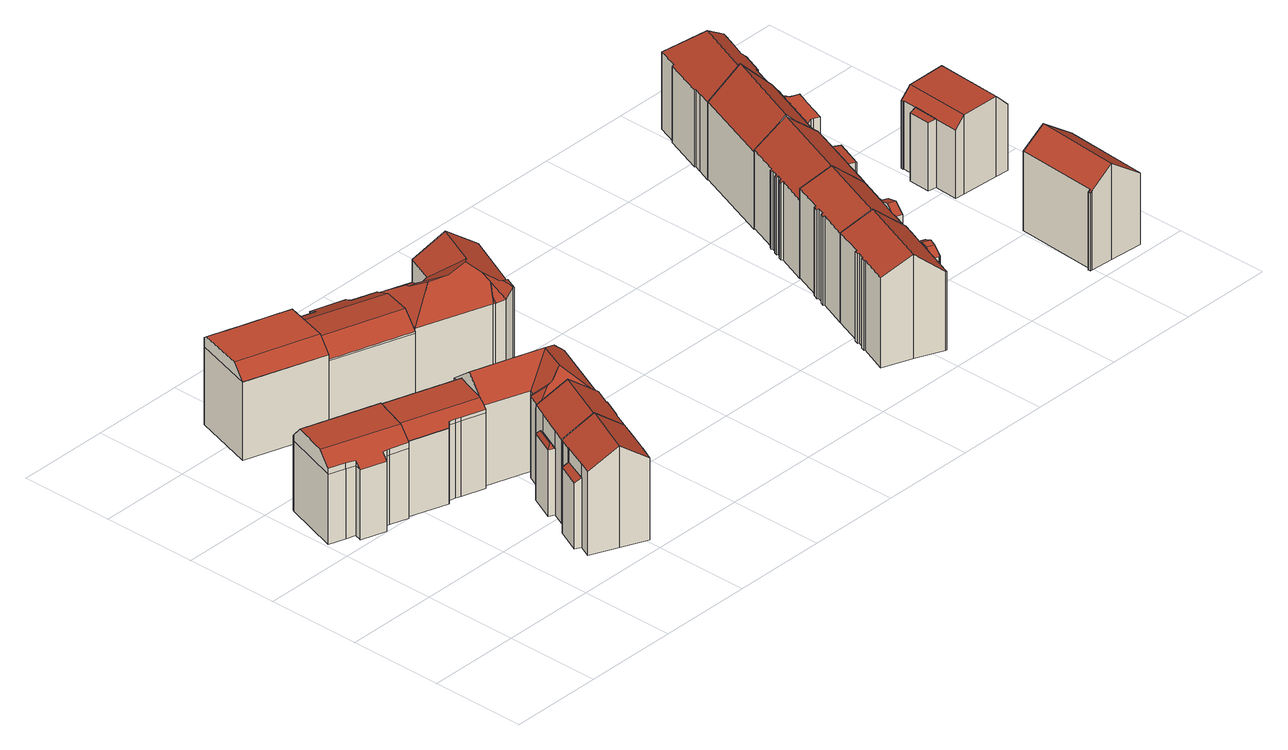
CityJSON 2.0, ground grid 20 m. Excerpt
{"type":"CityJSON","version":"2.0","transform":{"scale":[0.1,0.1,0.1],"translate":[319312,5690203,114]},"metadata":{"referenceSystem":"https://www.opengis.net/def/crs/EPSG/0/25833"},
"CityObjects":{
"building1":{"type":"Building","attributes":{"Dachtyp_tdc":"tdcFreeFormRoof","Gemeindeschluessel":14713000,"Dachneigung":3.26,"QualitaetDacherkennung":58,"Geometrietyp2DReferenz":"3000","function":"31001_9998","roofType":"5000","measuredHeight":19.14},"geometry":[{"type":"MultiSurface","lod":"2","boundaries":[[[0,1,2,3]],[[1,4,5,2]],[[4,6,7,5]],[[6,8,9,7]],[[8,10,11,9]],[[10,12,13,11]],[[12,14,15,13]],[[14,16,17,15]],[[16,18,19,17]],[[18,20,21,19]],[[20,22,23,21]],[[22,24,25,23]],[[24,26,27,25]],[[26,28,29,27]],[[28,30,31,29]],[[30,0,3,31]],[[32,33,34,35,36]],[[37,26,24,38,39,40,41,42,43,44,45,46,47]],[[35,44,43,36]],[[28,37,47,30]],[[30,47,46,0]],[[0,46,45,1]],[[1,45,44,35,34,4]],[[10,36,43,12]],[[12,43,42,14]],[[14,42,41,16]],[[16,41,40,18]],[[18,40,39,20]],[[20,39,38,22]],[[22,38,24]],[[26,37,28]],[[8,32,36,10]],[[4,34,33,6]],[[6,33,32,8]],[[3,2,5,7,9,11,13,15,17,19,21,23,25,27,29,31]]],"semantics":{"surfaces":[{"type":"WallSurface"},{"type":"RoofSurface"},{"type":"GroundSurface"}],"values":[0,0,0,0,0,0,0,0,0,0,0,0,0,0,0,0,1,1,1,0,0,0,0,0,0,0,0,0,0,0,0,0,0,0,2]}}]},
"building2":{"type":"Building","attributes":{"Dachtyp_tdc":"tdcFreeFormRoof","Gemeindeschluessel":14713000,"Dachneigung":3.23,"QualitaetDacherkennung":64,"Geometrietyp2DReferenz":"3000","function":"31001_9998","roofType":"5000","measuredHeight":18.93},"geometry":[{"type":"MultiSurface","lod":"2","boundaries":[[[48,49,50,15]],[[49,51,11,50]],[[51,52,9,11]],[[52,53,54,9]],[[53,55,56,54]],[[55,57,58,56]],[[57,59,60,58]],[[59,61,62,60]],[[61,63,64,62]],[[63,65,66,64]],[[65,67,68,66]],[[67,69,70,68]],[[69,48,15,70]],[[71,53,52,72]],[[73,74,75,76,77,78,79,80,81]],[[75,71,72,76]],[[51,72,52]],[[49,48,77,76]],[[51,49,76,72]],[[55,53,71]],[[59,57,75,74]],[[57,55,71,75]],[[61,59,74,73]],[[63,61,73,81]],[[65,63,81,80]],[[67,65,80,79]],[[69,67,79,78]],[[48,69,78,77]],[[15,50,11,9,54,56,58,60,62,64,66,68,70]]],"semantics":{"surfaces":[{"type":"WallSurface"},{"type":"RoofSurface"},{"type":"GroundSurface"}],"values":[0,0,0,0,0,0,0,0,0,0,0,0,0,1,1,1,0,0,0,0,0,0,0,0,0,0,0,0,2]}}]},
"building3":{"type":"Building","attributes":{"Gemeindeschluessel":14713000,"Geometrietyp2DReferenz":"3000","function":"31001_9998","roofType":"9999"},"children":["building3-1","building3-2"]},
"building3-1":{"type":"BuildingPart","attributes":{"Dachtyp_tdc":"tdcPolyFlatRoof","Dachneigung":29.46,"QualitaetDacherkennung":37,"Geometrietyp2DReferenz":"3000","roofType":"2100","measuredHeight":14.99},"parents":["building3"],"geometry":[{"type":"MultiSurface","lod":"2","boundaries":[[[82,83,84,85]],[[86,87,88,89]],[[87,82,85,88]],[[87,86,90,83,82]],[[85,84,91,89,88]],[[91,84,83,90]],[[89,91,90,86]]],"semantics":{"surfaces":[{"type":"WallSurface"},{"type":"RoofSurface"},{"type":"GroundSurface"},{"type":"ClosureSurface"}],"values":[0,0,0,1,2,3,3]}}]},
"building3-2":{"type":"BuildingPart","attributes":{"Dachtyp_tdc":"tdcGableRoof","Dachneigung":32.47,"QualitaetDacherkennung":63,"Geometrietyp2DReferenz":"3000","roofType":"3100","measuredHeight":22.02},"parents":["building3"],"geometry":[{"type":"MultiSurface","lod":"2","boundaries":[[[92,93,94,84,83]],[[93,95,96,94]],[[95,97,98,96]],[[97,99,100,98]],[[99,101,102,100]],[[101,103,104,102]],[[103,105,106,104]],[[105,107,108,106]],[[107,109,110,108]],[[109,111,112,110]],[[111,113,89,112]],[[113,86,89]],[[109,107,105,103,101,99,97]],[[97,95,93,92,114,113,111,109]],[[91,84,94,96,98,100,102,104,106,108,110,112,89]],[[114,90,86,113]],[[90,91,89,86]],[[92,83,90,114]],[[83,84,91,90]]],"semantics":{"surfaces":[{"type":"WallSurface"},{"type":"RoofSurface"},{"type":"GroundSurface"},{"type":"ClosureSurface"}],"values":[0,0,0,0,0,0,0,0,0,0,0,0,1,1,2,0,3,0,3]}}]},
"building4":{"type":"Building","attributes":{"Dachtyp_tdc":"tdcFreeFormRoof","Gemeindeschluessel":14713000,"Dachneigung":2.31,"QualitaetDacherkennung":76,"Geometrietyp2DReferenz":"3000","function":"31001_9998","roofType":"5000","measuredHeight":19.7},"geometry":[{"type":"MultiSurface","lod":"2","boundaries":[[[115,116,117,118]],[[116,119,120,117]],[[119,121,122,120]],[[121,123,124,122]],[[123,125,126,124]],[[125,127,128,126]],[[127,129,130,128]],[[129,131,132,130]],[[131,133,134,132]],[[133,115,118,134]],[[135,136,129,137]],[[138,139,140,141,142,143,144,145]],[[144,135,137,145]],[[125,145,137,127]],[[123,138,145,125]],[[133,143,142,115]],[[131,136,135,144,143,133]],[[115,142,141,116]],[[116,141,140,119]],[[119,140,139,121]],[[121,139,138,123]],[[127,137,129]],[[129,136,131]],[[118,117,120,122,124,126,128,130,132,134]]],"semantics":{"surfaces":[{"type":"WallSurface"},{"type":"RoofSurface"},{"type":"GroundSurface"}],"values":[0,0,0,0,0,0,0,0,0,0,1,1,1,0,0,0,0,0,0,0,0,0,0,2]}}]},
"building5":{"type":"Building","attributes":{"Gemeindeschluessel":14713000,"Geometrietyp2DReferenz":"3000","function":"31001_9998","roofType":"9999"},"children":["building5-1","building5-2"]},
"building5-1":{"type":"BuildingPart","attributes":{"Dachtyp_tdc":"tdcFreeFormRoof","Dachneigung":51.4,"QualitaetDacherkennung":30,"Geometrietyp2DReferenz":"3000","roofType":"5000","measuredHeight":15.27},"parents":["building5"],"geometry":[{"type":"MultiSurface","lod":"2","boundaries":[[[146,147,148,149]],[[147,150,151,148]],[[152,146,149,153]],[[154,150,147]],[[155,154,147,146]],[[155,146,152]],[[154,155,152,150]],[[149,148,151,153]],[[153,151,150,152]]],"semantics":{"surfaces":[{"type":"WallSurface"},{"type":"RoofSurface"},{"type":"GroundSurface"},{"type":"ClosureSurface"}],"values":[0,0,0,1,1,1,1,2,3]}}]},
"building5-2":{"type":"BuildingPart","attributes":{"Dachtyp_tdc":"tdcGableRoof","Dachneigung":32.95,"QualitaetDacherkennung":63,"Geometrietyp2DReferenz":"3000","roofType":"3100","measuredHeight":22.24},"parents":["building5"],"geometry":[{"type":"MultiSurface","lod":"2","boundaries":[[[156,157,158,151,150]],[[157,159,160,158]],[[159,161,162,160]],[[161,163,164,162]],[[163,165,166,164]],[[165,167,168,166]],[[167,169,170,168]],[[169,99,171,170]],[[99,172,173,171]],[[172,174,175,173]],[[174,176,153,175]],[[176,177,152,153]],[[172,99,169,167,165,163,161,159]],[[159,157,156,177,176,174,172]],[[151,158,160,162,164,166,168,170,171,173,175,153]],[[150,152,177,156]],[[150,151,153,152]]],"semantics":{"surfaces":[{"type":"WallSurface"},{"type":"RoofSurface"},{"type":"GroundSurface"},{"type":"ClosureSurface"}],"values":[0,0,0,0,0,0,0,0,0,0,0,0,1,1,2,0,3]}}]},
"building6":{"type":"Building","attributes":{"Dachtyp_tdc":"tdcFreeFormRoof","Gemeindeschluessel":14713000,"Dachneigung":39.07,"QualitaetDacherkennung":30,"Geometrietyp2DReferenz":"3000","function":"31001_9998","roofType":"5000","measuredHeight":21.9},"geometry":[{"type":"MultiSurface","lod":"2","boundaries":[[[178,179,180,181]],[[179,182,183,180]],[[182,184,185,183]],[[184,186,187,185]],[[186,188,189,187]],[[188,190,191,189]],[[190,192,60,191]],[[192,193,54,60]],[[193,194,195,54]],[[194,196,197,195]],[[196,178,181,197]],[[198,196,194]],[[199,200,198,194,193]],[[199,193,192]],[[200,199,192,190]],[[201,202,200,190,188]],[[203,201,188,186]],[[204,203,186,184]],[[205,204,184,182]],[[205,182,179]],[[202,201,203,204,205,179,178]],[[198,200,202,178,196]],[[181,180,183,185,187,189,191,60,54,195,197]]],"semantics":{"surfaces":[{"type":"WallSurface"},{"type":"RoofSurface"},{"type":"GroundSurface"}],"values":[0,0,0,0,0,0,0,0,0,0,0,1,1,0,1,1,1,1,1,1,1,1,2]}}]},
"building7":{"type":"Building","attributes":{"Dachtyp_tdc":"tdcFreeFormRoof","Gemeindeschluessel":14713000,"Dachneigung":2.84,"QualitaetDacherkennung":50,"Geometrietyp2DReferenz":"3000","function":"31001_9998","roofType":"5000","measuredHeight":18.85},"geometry":[{"type":"MultiSurface","lod":"2","boundaries":[[[206,207,208,209]],[[207,210,211,208]],[[210,212,213,211]],[[212,214,215,213]],[[214,216,217,215]],[[216,218,219,217]],[[218,220,221,219]],[[220,222,130,221]],[[222,223,224,130]],[[223,225,226,224]],[[225,227,228,226]],[[227,229,124,228]],[[229,230,231,124]],[[232,233,234,235]],[[236,237,238,207,206,239,240,241,242]],[[243,242,241,244,234,233]],[[223,234,244,225]],[[225,244,241,227]],[[216,243,233,218]],[[214,236,242,243,216]],[[227,241,240,229]],[[229,240,239,230]],[[230,239,206]],[[210,238,237,212]],[[207,238,210]],[[212,237,236,214]],[[222,235,234,223]],[[220,232,235,222]],[[218,233,232,220]],[[231,209,208,211,213,215,217,219,221,130,224,226,228,124]],[[230,206,209,231]]],"semantics":{"surfaces":[{"type":"WallSurface"},{"type":"RoofSurface"},{"type":"GroundSurface"}],"values":[0,0,0,0,0,0,0,0,0,0,0,0,0,1,1,1,0,0,0,0,0,0,0,0,0,0,0,0,0,2,0]}}]},
"building8":{"type":"Building","attributes":{"Dachtyp_tdc":"tdcFreeFormRoof","Gemeindeschluessel":14713000,"Dachneigung":34.3,"QualitaetDacherkennung":23,"Geometrietyp2DReferenz":"3000","function":"31001_9998","roofType":"5000","measuredHeight":22.27},"geometry":[{"type":"MultiSurface","lod":"2","boundaries":[[[245,246,247,248]],[[246,249,250,247]],[[249,251,252,250]],[[251,253,254,252]],[[253,255,256,254]],[[255,257,258,256]],[[257,259,260,258]],[[259,261,262,260]],[[261,263,264,262]],[[263,265,266,264]],[[265,267,268,266]],[[267,269,270,268]],[[269,271,272,270]],[[271,273,274,272]],[[273,275,276,274]],[[275,245,248,276]],[[277,278,279,280,281,275,273]],[[282,283,277,273]],[[282,273,271]],[[283,282,271,269]],[[284,285,286,278,277,283,269,267]],[[284,267,265]],[[285,284,265,263]],[[286,285,263,261]],[[287,288,279,278,286,261,259]],[[287,259,257]],[[288,287,257,255]],[[280,279,288,255,253]],[[289,281,280,253,251]],[[290,291,289,251,249]],[[290,249,246]],[[291,290,246,245]],[[281,289,291,245,275]],[[248,247,250,252,254,256,258,260,262,264,266,268,270,272,274,276]]],"semantics":{"surfaces":[{"type":"WallSurface"},{"type":"RoofSurface"},{"type":"GroundSurface"}],"values":[0,0,0,0,0,0,0,0,0,0,0,0,0,0,0,0,1,1,1,1,1,1,1,1,1,0,1,1,1,1,1,1,1,2]}}]},
"building9":{"type":"Building","attributes":{"Gemeindeschluessel":14713000,"Geometrietyp2DReferenz":"3000","function":"31001_9998","roofType":"9999"},"children":["building9-1","building9-2"]},
"building9-1":{"type":"BuildingPart","attributes":{"Dachtyp_tdc":"tdcGableRoof","Dachneigung":40.34,"QualitaetDacherkennung":45,"Geometrietyp2DReferenz":"3000","roofType":"3100","measuredHeight":22.56},"parents":["building9"],"geometry":[{"type":"MultiSurface","lod":"2","boundaries":[[[292,293,294,295]],[[293,296,294]],[[297,298,299]],[[297,300,301,298]],[[300,302,303,301]],[[302,304,305,303]],[[304,306,307,305]],[[306,308,309,307]],[[308,310,311,309]],[[310,312,313,311]],[[312,314,315,313]],[[314,316,317,315]],[[316,318,319,317]],[[318,320,321,319]],[[320,322,323,321]],[[322,324,325,323]],[[324,326,327,325]],[[326,328,329,327]],[[328,330,331,329]],[[330,332,333,331]],[[332,292,295,333]],[[328,326,324,322,320,318,316,314,312,310,308,306]],[[306,304,302,300,297,334,335,336,337,293,292,332,330,328]],[[295,294,338,339,298,301,303,305,307,309,311,313,315,317,319,321,323,325,327,329,331,333]],[[337,296,293]],[[299,334,297]],[[298,339,335,334,299]],[[339,338,336,335]],[[338,294,296,337,336]]],"semantics":{"surfaces":[{"type":"WallSurface"},{"type":"RoofSurface"},{"type":"GroundSurface"},{"type":"ClosureSurface"}],"values":[0,0,0,0,0,0,0,0,0,0,0,0,0,0,0,0,0,0,0,0,0,1,1,2,0,0,3,3,3]}}]},
"building9-2":{"type":"BuildingPart","attributes":{"Dachtyp_tdc":"tdcCutGableRoof","Dachneigung":31.73,"QualitaetDacherkennung":43,"Geometrietyp2DReferenz":"3000","roofType":"9999","measuredHeight":17.39},"parents":["building9"],"geometry":[{"type":"MultiSurface","lod":"2","boundaries":[[[296,340,341,294]],[[340,342,343,341]],[[342,344,345,343]],[[344,346,347,345]],[[346,348,349,347]],[[348,350,351,349]],[[350,352,298,351]],[[352,299,298]],[[344,342,340,296,337,353]],[[354,334,299,352,350,348,346]],[[353,354,346,344]],[[294,341,343,345,347,349,351,298,339,338]],[[335,334,354]],[[339,298,299,334,335]],[[353,336,335,354]],[[336,338,339,335]],[[337,336,353]],[[338,336,337,296,294]]],"semantics":{"surfaces":[{"type":"WallSurface"},{"type":"RoofSurface"},{"type":"GroundSurface"},{"type":"ClosureSurface"}],"values":[0,0,0,0,0,0,0,0,1,1,1,2,0,3,0,3,0,3]}}]},
"building10":{"type":"Building","attributes":{"Gemeindeschluessel":14713000,"Geometrietyp2DReferenz":"3000","function":"31001_9998","roofType":"9999"},"children":["building10-1","building10-2"]},
"building10-1":{"type":"BuildingPart","attributes":{"Dachtyp_tdc":"tdcGableRoof","Dachneigung":40.62,"QualitaetDacherkennung":44,"Geometrietyp2DReferenz":"3000","roofType":"3100","measuredHeight":22.32},"parents":["building10"],"geometry":[{"type":"MultiSurface","lod":"2","boundaries":[[[355,356,357,358]],[[356,359,360,357]],[[359,361,362,360]],[[361,363,364,362]],[[363,365,366,364]],[[365,367,368,366]],[[367,369,370,368]],[[369,371,372,370]],[[371,373,374,372]],[[373,375,376,374]],[[375,377,378,379,376]],[[380,381,382]],[[380,383,384,381]],[[383,385,331,384]],[[385,386,329,331]],[[386,387,327,329]],[[387,388,389,327]],[[388,355,358,389]],[[386,385,383,380,390,391,392,377,375,373,371]],[[371,369,367,365,363,361,359,356,355,388,387,386]],[[358,357,360,362,364,366,368,370,372,374,376,379,381,384,331,329,327,389]],[[378,377,392,393]],[[380,382,390]],[[391,393,392]],[[382,381,379,378]],[[382,378,393,391,390]]],"semantics":{"surfaces":[{"type":"WallSurface"},{"type":"RoofSurface"},{"type":"GroundSurface"},{"type":"ClosureSurface"}],"values":[0,0,0,0,0,0,0,0,0,0,0,0,0,0,0,0,0,0,1,1,2,0,0,0,3,3]}}]},
"building10-2":{"type":"BuildingPart","attributes":{"Dachtyp_tdc":"tdcGableRoof","Dachneigung":21.45,"QualitaetDacherkennung":37,"Geometrietyp2DReferenz":"3000","roofType":"3100","measuredHeight":17.54},"parents":["building10"],"geometry":[{"type":"MultiSurface","lod":"2","boundaries":[[[378,394,395,379]],[[394,396,397,395]],[[396,382,381,397]],[[393,391,398,399,400]],[[396,399,398,390,382]],[[394,400,399,396]],[[378,393,400,394]],[[395,397,381,379]],[[379,381,382,378]],[[398,391,390]],[[390,391,393,378,382]]],"semantics":{"surfaces":[{"type":"WallSurface"},{"type":"RoofSurface"},{"type":"GroundSurface"},{"type":"ClosureSurface"}],"values":[0,0,0,1,1,0,0,2,3,0,3]}}]},
"building11":{"type":"Building","attributes":{"Dachtyp_tdc":"tdcPolyFlatRoof","Gemeindeschluessel":14713000,"Dachneigung":0,"QualitaetDacherkennung":30,"Geometrietyp2DReferenz":"3000","function":"31001_9998","roofType":"1000","measuredHeight":12.2},"geometry":[{"type":"MultiSurface","lod":"2","boundaries":[[[401,402,403,404]],[[402,405,406,403]],[[405,407,408,406]],[[407,401,404,408]],[[407,405,402,401]],[[404,403,406,408]]],"semantics":{"surfaces":[{"type":"WallSurface"},{"type":"RoofSurface"},{"type":"GroundSurface"}],"values":[0,0,0,0,1,2]}}]},
"building12":{"type":"Building","attributes":{"Gemeindeschluessel":14713000,"Geometrietyp2DReferenz":"3000","function":"31001_9998","roofType":"9999"},"children":["building12-1","building12-2"]},
"building12-1":{"type":"BuildingPart","attributes":{"Dachtyp_tdc":"tdcGableRoof","Dachneigung":38.85,"QualitaetDacherkennung":62,"Geometrietyp2DReferenz":"3000","roofType":"3100","measuredHeight":22.31},"parents":["building12"],"geometry":[{"type":"MultiSurface","lod":"2","boundaries":[[[409,410,411]],[[412,413,414,415]],[[413,416,417,414]],[[416,418,419,417]],[[418,420,421,419]],[[420,373,422,421]],[[373,423,424,422]],[[423,425,426,424]],[[425,427,428,426]],[[427,429,430,428]],[[429,431,432,430]],[[431,433,434,432]],[[433,435,436,434]],[[435,437,438,436]],[[437,439,440,438]],[[439,441,442,440]],[[441,443,444,442]],[[443,445,446,444]],[[445,447,448,446]],[[447,449,450,448]],[[449,451,452,450]],[[451,453,454,452]],[[453,455,456,454]],[[455,457,458,456]],[[457,409,411,458]],[[453,451,449,447,445,443,441,439,437,435,433,431,429,427,425,423]],[[423,373,420,418,416,413,412,409,457,455,453]],[[411,415,414,417,419,421,422,424,426,428,430,432,434,436,438,440,442,444,446,448,450,452,454,456,458]],[[412,410,409]],[[412,415,411,410]]],"semantics":{"surfaces":[{"type":"WallSurface"},{"type":"RoofSurface"},{"type":"GroundSurface"},{"type":"ClosureSurface"}],"values":[0,0,0,0,0,0,0,0,0,0,0,0,0,0,0,0,0,0,0,0,0,0,0,0,0,1,1,2,0,3]}}]},
"building12-2":{"type":"BuildingPart","attributes":{"Dachtyp_tdc":"tdcPolyFlatRoof","Dachneigung":7.89,"QualitaetDacherkennung":68,"Geometrietyp2DReferenz":"3000","roofType":"2100","measuredHeight":16.96},"parents":["building12"],"geometry":[{"type":"MultiSurface","lod":"2","boundaries":[[[410,459,460,411]],[[459,461,462,460]],[[461,463,464,462]],[[463,465,466,464]],[[465,412,415,466]],[[412,465,463,461,459,410]],[[460,462,464,466,415,411]],[[411,415,412,410]]],"semantics":{"surfaces":[{"type":"WallSurface"},{"type":"RoofSurface"},{"type":"GroundSurface"},{"type":"ClosureSurface"}],"values":[0,0,0,0,0,1,2,3]}}]},
"building13":{"type":"Building","attributes":{"Gemeindeschluessel":14713000,"Geometrietyp2DReferenz":"3000","function":"31001_9998","roofType":"9999"},"children":["building13-1","building13-2"]},
"building13-1":{"type":"BuildingPart","attributes":{"Dachtyp_tdc":"tdcPolyFlatRoof","Dachneigung":0,"QualitaetDacherkennung":77,"Geometrietyp2DReferenz":"3000","roofType":"1000","measuredHeight":16.58},"parents":["building13"],"geometry":[{"type":"MultiSurface","lod":"2","boundaries":[[[467,468,469]],[[467,470,471,468]],[[470,472,473,471]],[[472,474,475,473]],[[474,476,477,475]],[[476,478,479,477]],[[478,480,481,479]],[[480,482,483,481]],[[482,484,485,483]],[[484,486,487,485]],[[486,488,489,487]],[[488,490,491,492,489]],[[490,488,486,484,482,480,478,476,474,472,470,467]],[[468,471,473,475,477,479,481,483,485,487,489,492]],[[469,491,490,467]],[[469,468,492,491]]],"semantics":{"surfaces":[{"type":"WallSurface"},{"type":"RoofSurface"},{"type":"GroundSurface"},{"type":"ClosureSurface"}],"values":[0,0,0,0,0,0,0,0,0,0,0,0,1,2,0,3]}}]},
"building13-2":{"type":"BuildingPart","attributes":{"Dachtyp_tdc":"tdcGableRoof","Dachneigung":45.01,"QualitaetDacherkennung":57,"Geometrietyp2DReferenz":"3000","roofType":"3100","measuredHeight":22.98},"parents":["building13"],"geometry":[{"type":"MultiSurface","lod":"2","boundaries":[[[491,493,494,492]],[[493,495,496,494]],[[495,497,498,496]],[[497,499,500,498]],[[499,501,502,500]],[[501,503,504,502]],[[503,505,506,504]],[[505,507,508,506]],[[507,469,468,508]],[[505,503,501,499]],[[499,497,495,493,491,469,507,505]],[[492,494,496,498,500,502,504,506,508,468]],[[492,468,469,491]]],"semantics":{"surfaces":[{"type":"WallSurface"},{"type":"RoofSurface"},{"type":"GroundSurface"},{"type":"ClosureSurface"}],"values":[0,0,0,0,0,0,0,0,0,1,1,2,3]}}]},
"building14":{"type":"Building","attributes":{"Dachtyp_tdc":"tdcGableRoof","Gemeindeschluessel":14713000,"Dachneigung":36.56,"QualitaetDacherkennung":78,"Geometrietyp2DReferenz":"3000","function":"31001_9998","roofType":"3100","measuredHeight":20.75},"geometry":[{"type":"MultiSurface","lod":"2","boundaries":[[[509,510,511,512]],[[510,513,514,511]],[[513,515,516,514]],[[515,517,518,516]],[[517,519,520,518]],[[519,521,522,520]],[[521,523,524,522]],[[523,525,526,524]],[[525,509,512,526]],[[521,519,517,515]],[[515,513,510,509,525,523,521]],[[512,511,514,516,518,520,522,524,526]]],"semantics":{"surfaces":[{"type":"WallSurface"},{"type":"RoofSurface"},{"type":"GroundSurface"}],"values":[0,0,0,0,0,0,0,0,0,1,1,2]}}]},
"building15":{"type":"Building","attributes":{"Dachtyp_tdc":"tdcFreeFormRoof","Gemeindeschluessel":14713000,"Dachneigung":43.75,"QualitaetDacherkennung":21,"Geometrietyp2DReferenz":"3000","function":"31001_9998","roofType":"5000","measuredHeight":22.67},"geometry":[{"type":"MultiSurface","lod":"2","boundaries":[[[527,528,529,530]],[[528,531,532,529]],[[531,533,534,532]],[[533,535,536,534]],[[535,537,538,536]],[[537,539,540,538]],[[539,541,542,540]],[[541,543,544,542]],[[543,545,546,544]],[[545,547,548,546]],[[547,549,550,548]],[[549,551,552,550]],[[551,553,554,552]],[[553,555,556,554]],[[555,557,558,556]],[[557,559,560,558]],[[559,561,562,560]],[[561,563,564,562]],[[563,565,566,564]],[[565,567,568,566]],[[567,569,570,568]],[[569,527,530,570]],[[565,563,561,559,557,555,553,551,549,547,545,543,571]],[[543,541,539,537,535,571]],[[535,533,531,528,527,569,567,565,571]],[[530,529,532,534,536,538,540,542,544,546,548,550,552,554,556,558,560,562,564,566,568,570]]],"semantics":{"surfaces":[{"type":"WallSurface"},{"type":"RoofSurface"},{"type":"GroundSurface"}],"values":[0,0,0,0,0,0,0,0,0,0,0,0,0,0,0,0,0,0,0,0,0,0,1,1,1,2]}}]},
"building16":{"type":"Building","attributes":{"Gemeindeschluessel":14713000,"Geometrietyp2DReferenz":"3000","function":"31001_9998","roofType":"9999"},"children":["building16-1","building16-2"]},
"building16-1":{"type":"BuildingPart","attributes":{"Dachtyp_tdc":"tdcCutGableRoof","Dachneigung":3.23,"QualitaetDacherkennung":79,"Geometrietyp2DReferenz":"3000","roofType":"9999","measuredHeight":17.39},"parents":["building16"],"geometry":[{"type":"MultiSurface","lod":"2","boundaries":[[[572,573,574,575]],[[573,576,577,574]],[[576,578,579,577]],[[578,580,581,579]],[[580,582,583,581]],[[584,585,586,587]],[[585,588,589,586]],[[588,590,591,589]],[[590,592,593,591]],[[592,594,595,593]],[[594,572,575,595]],[[576,573,572,594]],[[592,590,588,585,584,582,580,578]],[[594,592,578,576]],[[575,574,577,579,581,583,587,586,589,591,593,595]],[[587,583,582,584]]],"semantics":{"surfaces":[{"type":"WallSurface"},{"type":"RoofSurface"},{"type":"GroundSurface"},{"type":"ClosureSurface"}],"values":[0,0,0,0,0,0,0,0,0,0,0,1,1,1,2,3]}}]},
"building16-2":{"type":"BuildingPart","attributes":{"Dachtyp_tdc":"tdcPolyFlatRoof","Dachneigung":5.44,"QualitaetDacherkennung":87,"Geometrietyp2DReferenz":"3000","roofType":"2100","measuredHeight":14.82},"parents":["building16"],"geometry":[{"type":"MultiSurface","lod":"2","boundaries":[[[596,583,582]],[[596,597,598,583]],[[597,599,600,598]],[[599,601,584,587,600]],[[601,599,597,596]],[[583,598,600,587]],[[582,584,601,596]],[[582,583,587,584]]],"semantics":{"surfaces":[{"type":"WallSurface"},{"type":"RoofSurface"},{"type":"GroundSurface"},{"type":"ClosureSurface"}],"values":[0,0,0,0,1,2,0,3]}}]}
},
"vertices":[
[36,435,163],[2,446,163],[2,446,12],[36,435,12],[40,564,163],[40,564,12],[42,568,163],[42,568,12],[202,517,163],[202,517,12],[194,492,163],[194,492,12],[172,424,163],[172,424,12],[164,399,163],[164,399,12],[162,395,163],[162,395,12],[124,407,163],[124,407,12],[119,408,163],[119,408,12],[109,411,163],[109,411,12],[104,396,163],[104,396,12],[51,413,163],[51,413,12],[52,414,163],[52,414,12],[56,428,163],[56,428,12],[202,517,174],[42,568,174],[40,564,179],[34,543,203],[194,492,203],[52,414,164],[109,411,175],[119,408,176],[124,407,176],[162,395,176],[164,399,179],[172,424,199],[12,475,199],[2,446,176],[36,435,176],[56,428,175],
[164,399,175],[174,429,175],[174,429,12],[194,492,175],[202,517,175],[362,466,175],[362,466,12],[355,441,175],[355,441,12],[335,378,175],[335,378,12],[331,365,175],[331,365,12],[328,358,175],[328,358,12],[279,373,175],[279,373,12],[268,377,175],[268,377,12],[255,381,175],[255,381,12],[246,373,175],[246,373,12],[355,441,201],[194,492,201],[328,358,183],[331,365,188],[335,378,197],[174,429,197],[164,399,176],[246,373,176],[255,381,183],[268,377,183],[279,373,183],
[310,155,157],[321,151,164],[321,151,15],[310,155,15],[298,97,165],[285,104,157],[285,104,15],[298,97,15],[322,150,164],[322,150,15],
[321,151,194],[332,173,194],[332,173,15],[334,178,195],[334,178,15],[393,153,235],[393,153,15],[448,129,192],[448,129,15],[433,95,192],[433,95,15],[414,53,192],[414,53,15],[413,53,193],[413,53,15],[398,22,193],[398,22,15],[344,46,235],[344,46,15],[286,72,195],[286,72,15],[298,97,195],[322,150,195],
[193,858,181],[199,877,181],[199,877,13],[193,858,13],[269,856,181],[269,856,13],[262,836,181],[262,836,13],[313,820,181],[313,820,13],[311,814,181],[311,814,13],[281,718,181],[281,718,13],[272,689,181],[272,689,13],[101,744,181],[101,744,13],[141,874,181],[141,874,13],[109,771,210],[101,744,182],[281,718,210],[313,820,201],[262,836,201],[269,856,185],[199,877,185],[193,858,201],[141,874,201],[139,868,206],[311,814,206],
[335,212,157],[360,265,157],[360,265,13],[335,212,13],[372,259,157],[372,259,13],[347,206,157],[347,206,13],[363,256,166],[344,215,166],
[372,259,195],[386,288,195],[386,288,13],[443,262,235],[443,262,13],[497,237,193],[497,237,13],[481,203,193],[481,203,13],[483,202,192],[483,202,13],[464,162,192],[464,162,13],[463,162,192],[463,162,13],[448,129,13],[392,153,235],[392,153,13],[334,178,194],[334,178,13],[347,206,195],[347,206,194],
[497,237,187],[386,288,187],[386,288,12],[497,237,12],[388,291,187],[388,291,12],[393,289,187],[393,289,12],[409,322,187],[409,322,12],[418,325,187],[418,325,12],[423,335,187],[423,335,12],[331,365,187],[362,466,187],[552,406,187],[552,406,12],[562,379,187],[562,379,12],[545,388,203],[346,415,230],[498,367,230],[442,299,214],[471,309,231],[430,299,210],[394,287,188],[388,289,188],
[370,824,168],[442,802,168],[442,802,13],[370,824,13],[435,782,168],[435,782,13],[486,766,168],[486,766,13],[485,763,168],[485,763,13],[472,722,168],[472,722,13],[455,669,168],[455,669,13],[444,635,168],[444,635,13],[272,689,168],[283,723,168],[283,723,13],[294,759,168],[294,759,13],[302,784,168],[302,784,13],[313,820,168],[364,804,168],[364,804,13],[444,635,172],[455,669,201],[283,723,201],[272,689,172],[485,763,180],[486,766,179],[435,782,179],[364,804,179],[313,820,179],[302,784,198],[474,729,198],[472,722,199],[294,759,200],
[485,763,178],[552,742,178],[552,742,7],[485,763,7],[554,737,178],[554,737,7],[553,734,178],[553,734,7],[568,729,178],[568,729,7],[582,732,178],[582,732,7],[609,791,178],[609,791,7],[727,737,178],[727,737,7],[673,620,178],[673,620,7],[676,619,178],[676,619,7],[664,593,178],[664,593,7],[662,594,178],[662,594,7],[625,577,178],[625,577,7],[603,583,178],[603,583,7],[599,585,178],[599,585,7],[444,635,178],[444,635,7],[623,614,202],[621,634,214],[609,661,230],[565,663,222],[524,676,222],[607,593,185],[622,612,201],[661,601,182],[652,611,191],[645,611,193],[668,764,222],[628,676,222],[508,708,205],[548,736,182],[510,715,205],
[1265,162,186],[1261,152,186],[1261,152,16],[1265,162,16],[1261,152,180],[1240,98,186],[1240,98,16],[1240,98,177],[1219,44,186],[1219,44,16],[1218,41,186],[1218,41,16],[1216,42,187],[1216,42,16],[1157,66,242],[1157,66,16],[1095,90,210],[1095,90,16],[1119,150,210],[1119,150,16],[1117,151,209],[1117,151,16],[1120,160,209],[1120,160,16],[1123,160,210],[1123,160,16],[1129,174,210],[1129,174,16],[1126,175,209],[1126,175,16],[1129,184,209],[1129,184,16],[1132,183,210],[1132,183,16],[1156,244,210],[1156,244,16],[1217,220,242],[1217,220,16],[1278,196,186],[1278,196,16],[1278,194,186],[1278,194,16],[1245,111,186],[1248,117,186],[1254,133,186],[1257,142,186],[1254,133,16],[1248,117,16],
[1276,146,180],[1276,146,16],[1277,146,180],[1277,146,16],[1270,127,190],[1270,127,16],[1263,111,190],[1263,111,16],[1256,92,177],[1256,92,16],[1254,92,177],[1254,92,16],[1240,98,178],[1254,133,190],[1248,117,190],
[1176,304,207],[1180,313,207],[1180,313,16],[1176,304,16],[1183,312,209],[1183,312,16],[1188,326,209],[1188,326,16],[1185,327,207],[1185,327,16],[1190,338,207],[1190,338,16],[1192,337,209],[1192,337,16],[1216,397,209],[1216,397,16],[1276,374,239],[1276,374,16],[1338,350,183],[1338,350,16],[1337,348,183],[1337,348,16],[1316,292,182],[1316,292,179],[1316,292,16],[1295,238,182],[1295,238,16],[1295,238,179],[1291,227,182],[1291,227,16],[1278,196,182],[1217,220,239],[1156,244,209],[1179,303,209],[1179,303,16],[1297,245,182],[1313,286,182],[1316,292,183],[1316,292,180],
[1331,286,179],[1331,286,16],[1310,232,179],[1310,232,16],[1305,264,192],[1320,258,192],[1331,286,180],
[1306,222,142],[1291,227,142],[1291,227,20],[1306,222,20],[1295,238,142],[1295,238,20],[1310,232,142],[1310,232,20],
[1396,502,184],[1396,502,183],[1396,502,14],[1362,412,183],[1362,413,184],[1362,413,14],[1362,412,14],[1358,404,184],[1358,404,14],[1355,394,184],[1355,394,14],[1339,352,183],[1339,352,14],[1338,350,14],[1276,374,237],[1276,374,14],[1216,397,183],[1216,397,14],[1241,460,183],[1241,460,14],[1238,462,180],[1238,462,14],[1241,470,180],[1241,470,14],[1244,469,183],[1244,469,14],[1248,479,183],[1248,479,14],[1245,480,180],[1245,480,14],[1247,486,180],[1247,486,14],[1250,485,183],[1250,485,14],[1255,498,183],[1255,498,14],[1252,499,180],[1252,499,14],[1255,505,180],[1255,505,14],[1258,504,183],[1258,504,14],[1283,569,183],[1283,569,14],[1342,546,237],[1342,546,14],[1404,522,184],[1404,522,14],[1403,520,184],[1403,520,14],
[1385,472,183],[1385,472,14],[1402,465,181],[1402,465,14],[1379,406,181],[1379,406,14],[1377,407,181],[1377,407,14],
[1463,674,177],[1463,674,11],[1463,674,175],[1456,656,177],[1456,656,11],[1462,644,177],[1462,644,11],[1478,638,177],[1478,638,11],[1480,637,177],[1480,637,11],[1477,629,177],[1477,629,11],[1476,625,177],[1476,625,11],[1469,609,177],[1469,609,11],[1450,559,177],[1450,559,11],[1438,564,177],[1438,564,11],[1432,566,177],[1432,566,11],[1419,560,177],[1419,560,175],[1419,560,11],
[1418,560,176],[1418,560,11],[1405,524,176],[1405,524,11],[1404,522,176],[1404,522,11],[1343,545,241],[1343,545,11],[1283,569,177],[1283,569,11],[1349,742,177],[1349,742,11],[1410,718,241],[1410,718,11],[1471,695,175],[1471,695,11],
[1577,22,190],[1582,21,194],[1582,21,22],[1577,22,22],[1594,195,194],[1594,195,22],[1644,192,230],[1644,192,22],[1715,187,177],[1715,187,22],[1702,8,177],[1702,8,22],[1631,13,230],[1631,13,22],[1581,16,193],[1581,16,22],[1577,16,190],[1577,16,22],
[1367,787,176],[1365,788,174],[1365,788,9],[1367,787,9],[1397,872,173],[1397,872,9],[1400,871,176],[1400,871,9],[1417,915,176],[1417,915,9],[1487,889,176],[1487,889,9],[1488,893,172],[1488,893,9],[1536,875,172],[1536,875,9],[1535,871,176],[1535,871,9],[1532,863,176],[1532,863,9],[1521,834,176],[1521,834,9],[1510,807,175],[1510,807,9],[1515,799,169],[1515,799,9],[1497,753,169],[1497,753,9],[1489,751,175],[1489,751,9],[1483,736,176],[1483,736,9],[1468,699,176],[1468,699,9],[1472,697,172],[1472,697,9],[1471,695,172],[1471,695,9],[1408,719,236],[1408,719,9],[1349,742,176],[1349,742,9],[1360,770,176],[1360,770,9],[1456,840,236],
[1734,493,161],[1726,353,161],[1726,353,17],[1734,493,17],[1697,355,191],[1697,355,17],[1617,360,187],[1617,360,17],[1595,361,164],[1595,361,17],[1598,411,164],[1598,411,17],[1602,465,164],[1604,495,164],[1604,495,17],[1602,465,17],[1602,495,163],[1602,495,17],[1603,501,163],[1603,501,17],[1626,500,187],[1626,500,17],[1706,495,191],[1706,495,17],
[1598,411,165],[1580,414,164],[1580,414,17],[1583,461,164],[1583,461,17],[1602,465,165]
]}
